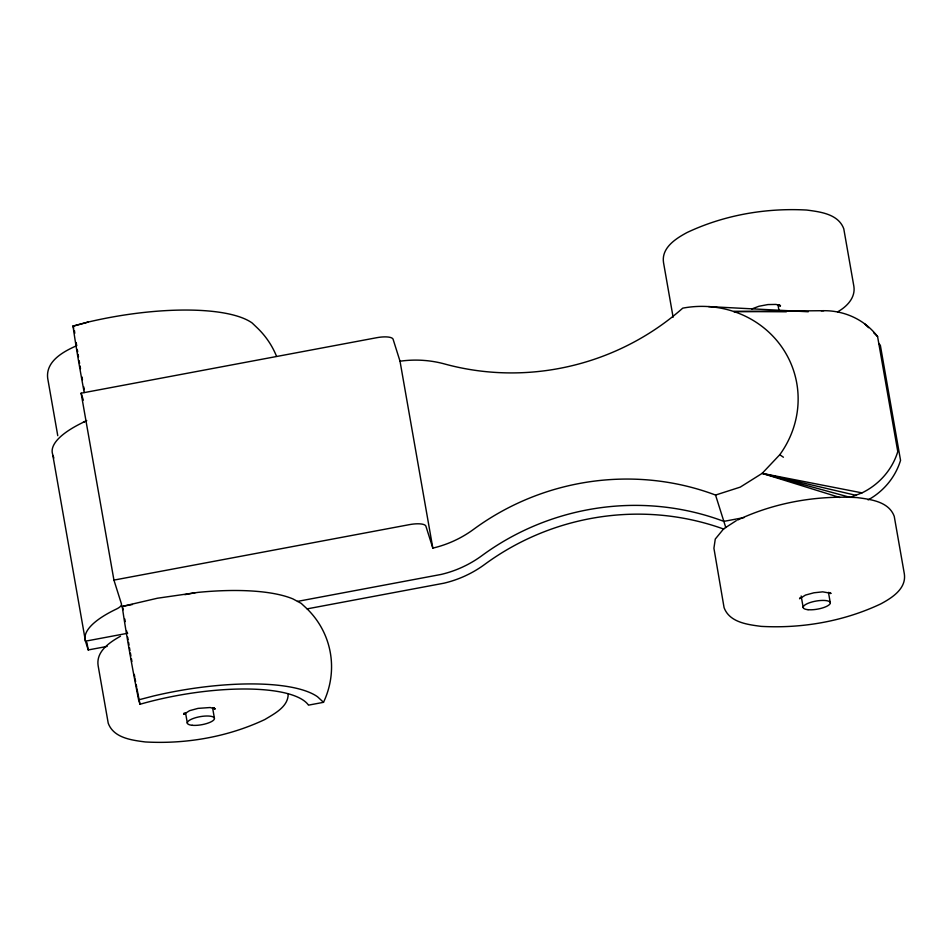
<?xml version="1.0" encoding="UTF-8"?>
<svg xmlns="http://www.w3.org/2000/svg" width="952" height="952" viewBox="0 0 952 952"><rect width="100%" height="100%" fill="white"/><g stroke="black" fill="none" stroke-linecap="round" stroke-linejoin="round"><path stroke-width="1.43" d="M184.271 712.977L184.117 714.226L184.093 713.453M288.182 694.27C288.135 706.979 274.081 713.857 264.87 719.51C227.825 736.979 186.092 744.226 145.287 741.953C131.816 740.168 113.704 738.05 108.23 723.234L98.139 665.734C95.878 651.346 109.777 642.267 120.476 636.222M184.105 713.702L183.736 714.357L189.603 710.668L198.016 708.383L210.154 707.526L215.116 708.883L213.891 708.109L214.783 709.181L214.129 707.824M723.032 529.598L715.273 539.058L713.917 548.233L724.079 607.65C729.553 622.465 747.665 624.583 761.136 626.368C801.941 628.641 843.674 621.394 880.719 603.925C891.846 597.951 906.613 588.705 904.329 573.818L894.237 516.317C888.763 501.502 870.652 499.383 857.181 497.598C816.376 495.326 774.642 502.573 737.598 520.042M400.018 361.213A107.35 102.388 -17.5 0 1 422.533 360.32L426.27 360.618A107.35 102.388 -17.5 0 1 444.608 363.973A248.044 236.56 -17.5 0 0 682.739 308.15A99.413 94.807 -17.5 0 1 783.068 348.908A99.413 94.807 -17.5 0 1 779.771 454.723L762.159 473.37L740.251 487.127L715.547 495.052A248.044 236.56 -17.5 0 0 473.62 529.324A107.35 102.388 -17.5 0 1 457.603 539.141L454.199 540.772A107.35 102.388 -17.5 0 1 432.827 548.114L425.901 526.182A15.291 4.558 -10 0 0 409.503 524.623L113.931 580.101L81.122 393.188L376.695 337.71A15.291 4.558 -10 0 1 393.105 339.281L400.018 361.213L432.827 548.114M837.57 311.887C846.756 306.758 855.705 297.762 853.861 286.266L843.769 228.766C838.296 213.95 820.184 211.832 806.713 210.047C765.908 207.774 724.174 215.021 687.13 232.49C676.003 238.464 661.235 247.71 663.52 262.585L673.112 317.23M724.246 528.431L736.324 520.637M107.159 646.408L88.227 649.954L85.466 641.184L52.657 454.282A113.657 33.903 -10 0 1 83.145 422.367L86.727 420.736M76.707 345.683C63.486 351.526 45.648 361.117 47.671 378.182L57.763 435.683M751.663 309.007L758.982 306.247L767.907 304.569L776.058 304.426L780.497 305.747L779.271 304.973L780.164 306.044L779.747 305.402M862 492.874L762.159 473.37L850.172 497.372L862 492.874A68.056 64.903 -17.5 0 0 897.784 451.593L877.589 336.58L873.591 332.629M84.216 392.522A88.417 3.332 79.4 0 1 73.839 331.796L73.018 326.048L88.108 322.073A140.491 41.912 -10 0 1 252.113 322.954L257.909 328.511A88.417 84.323 -17.5 0 1 276.532 356.31M73.042 326.238L88.108 322.073M138.623 699.863L153.748 695.936A140.349 41.864 -10 0 1 317.575 696.804L323.513 702.326L308.496 705.146A125.39 37.414 -10 0 0 140.015 704.254L138.623 699.863A88.417 3.332 79.4 0 1 122.225 606.412L157.425 598.225L198.016 592.382A140.349 41.864 -10 0 1 292.966 598.939L301.177 603.354L307.115 608.875A88.417 84.323 -17.5 0 1 323.513 702.326M132.423 604.496L122.225 606.412L123.26 609.697M184.866 594.655L195.065 592.739M127.699 633.258L85.466 641.184A113.657 33.903 -10 0 1 115.942 609.28A18.528 5.534 -10 0 0 121.428 603.865L113.931 580.101M297.524 601.39L441.121 574.437A107.35 102.388 -17.5 0 0 462.493 567.095L465.897 565.452A107.35 102.388 -17.5 0 0 481.926 555.635A248.044 236.56 -17.5 0 1 723.841 521.375L744.107 517.567M307.115 608.875L443.882 583.207A107.35 102.388 -17.5 0 0 465.266 575.865L468.658 574.223A107.35 102.388 -17.5 0 0 484.687 564.417A248.044 236.56 -17.5 0 1 723.937 529.157M823.766 310.697L733.754 311.506L786.364 311.78M708.562 306.592L808.272 311.756M856.181 495.385L762.159 473.37L839.771 497.503M779.771 454.723L783.413 457.222M864.594 323.763L868.593 327.702M830.215 592.953L830.632 593.596L829.739 592.525L830.965 593.298L822.695 591.846L813.865 592.798L805.452 595.083L799.585 598.76L799.942 597.868M715.547 495.052L725.817 527.634M73.018 326.048L73.709 328.238M81.122 393.188L83.324 400.173M53.05 455.532L53.836 458.031M777.962 304.688L778.986 310.53M828.454 592.358L830.251 602.58M801.156 595.976L803.214 607.65M212.605 707.943L214.402 718.165M185.569 713.012L187.365 723.234M86.941 642.659L88.227 649.954M86.43 420.522A18.528 5.534 -10 0 1 83.145 422.367M821.243 310.757A68.056 64.903 -17.5 0 1 877.589 336.58M868.129 499.907A68.056 64.903 -17.5 0 0 900.544 460.363L880.362 345.35A68.056 64.903 -17.5 0 0 878.851 343.434M84.264 389.713A88.417 3.332 79.4 0 1 83.74 386.845M82.455 379.753A88.417 3.332 79.4 0 1 81.955 376.944M80.504 368.674A88.417 3.332 79.4 0 1 80.039 365.973M79.587 363.319A88.417 3.332 79.4 0 1 79.135 360.701M78.492 356.845A88.417 3.332 79.4 0 1 78.076 354.334M77.671 351.871A88.417 3.332 79.4 0 1 77.279 349.455M76.612 345.243A88.417 3.332 79.4 0 1 76.196 342.541M74.791 333.224A88.417 3.332 79.4 0 1 74.399 330.439M140.015 704.254A88.417 3.332 79.4 0 1 136.981 688.772M136.707 687.332A88.417 3.332 79.4 0 1 136.16 684.464M135.612 681.584A88.417 3.332 79.4 0 1 135.065 678.705M134.803 677.265A88.417 3.332 79.4 0 1 134.268 674.385M131.911 661.521A88.417 3.332 79.4 0 1 131.412 658.701M130.912 655.904A88.417 3.332 79.4 0 1 130.424 653.143M129.948 650.394A88.417 3.332 79.4 0 1 129.472 647.681M129.02 645.004A88.417 3.332 79.4 0 1 128.568 642.374M128.127 639.768A88.417 3.332 79.4 0 1 127.699 637.209M127.08 633.461A88.417 3.332 79.4 0 1 126.687 631.021M125.188 621.585A88.417 3.332 79.4 0 1 124.807 619.014M808.046 609.697A13.768 4.106 -10 0 0 830.108 603.687A13.768 4.106 -10 0 0 812.032 601.962A13.768 4.106 -10 0 0 808.046 609.697M192.197 725.293A13.768 4.106 -10 0 0 214.26 719.272A13.768 4.106 -10 0 0 196.183 717.546A13.768 4.106 -10 0 0 192.197 725.293"/></g></svg>
